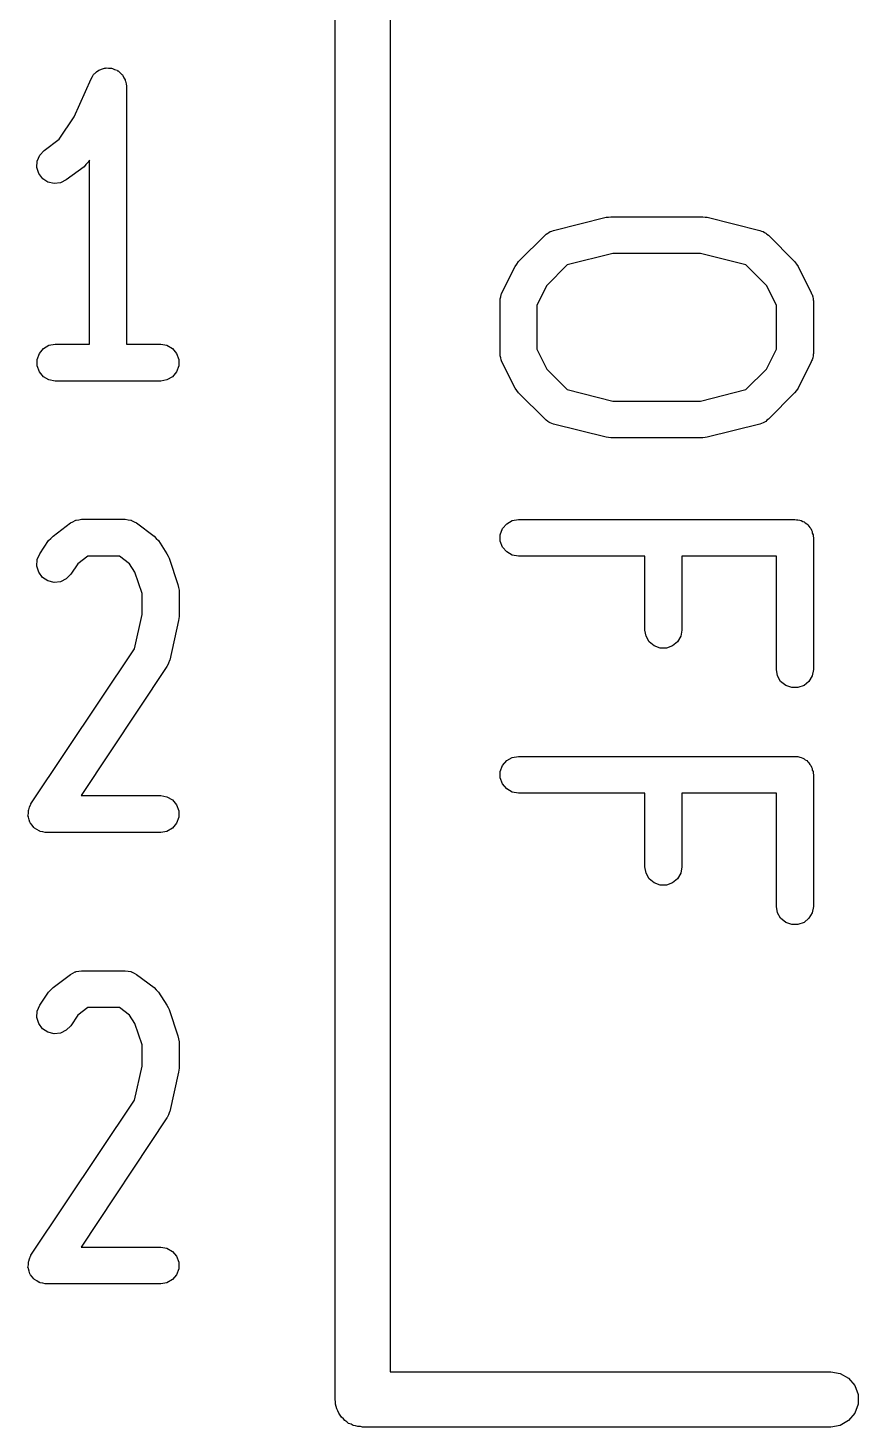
# Model space of a CAD drawing. Extents: x 127.3 to 176.4, y -111.4 to -62.2.
# Drawn here: x 132.95 to 135.202, y -77.545 to -73.749 of the extents above; entities that cross this region are included whole.
import ezdxf

# ---------------------------------------------------------------- set-up
doc = ezdxf.new("R2010")
doc.units = 0
doc.header["$MEASUREMENT"] = 0
doc.layers.add('BLACK', color=7, linetype='CONTINUOUS')

msp = doc.modelspace()

# ---------------------------------------------------------------- linework, layer by layer
at = {"layer": 'Black'}
for p, q in [((133.783, -77.47), (133.783, -72.644)), ((133.933, -72.719), (133.933, -77.395)), ((133.125, -73.8807), (133.128, -73.8746)), ((133.128, -73.8746), (133.13, -73.8735)), ((133.13, -73.8735), (133.131, -73.8721)), ((133.131, -73.8721), (133.136, -73.868)), ((133.136, -73.868), (133.142, -73.8635)), ((133.142, -73.8635), (133.143, -73.8629)), ((133.143, -73.8629), (133.145, -73.8619)), ((133.145, -73.8619), (133.152, -73.8599)), ((133.152, -73.8599), (133.158, -73.8575)), ((133.158, -73.8575), (133.16, -73.8575)), ((133.16, -73.8575), (133.162, -73.8571)), ((133.162, -73.8571), (133.168, -73.8575)), ((133.168, -73.8575), (133.175, -73.8575)), ((133.175, -73.8575), (133.177, -73.8581)), ((133.177, -73.8581), (133.179, -73.8583)), ((133.179, -73.8583), (133.185, -73.8611)), ((133.185, -73.8611), (133.192, -73.8635)), ((133.192, -73.8635), (133.193, -73.8646)), ((133.193, -73.8646), (133.195, -73.8653)), ((133.195, -73.8653), (133.2, -73.8702)), ((133.2, -73.8702), (133.205, -73.8746)), ((133.205, -73.8746), (133.206, -73.8762)), ((133.075, -73.9897), (133.121, -73.8865)), ((133.121, -73.8865), (133.125, -73.8807)), ((133.206, -73.8762), (133.207, -73.8774)), ((133.207, -73.8774), (133.21, -73.8836)), ((133.21, -73.8836), (133.214, -73.8897)), ((133.214, -73.8897), (133.214, -73.8914)), ((133.214, -73.8914), (133.215, -73.893)), ((133.215, -73.893), (133.216, -73.8999)), ((133.216, -73.8999), (133.217, -73.9068)), ((133.217, -73.9068), (133.217, -74.6068)), ((133.035, -74.0505), (133.075, -73.9897)), ((132.994, -74.0811), (133.035, -74.0505)), ((132.975, -74.1097), (132.982, -74.0937)), ((132.982, -74.0937), (132.994, -74.0811)), ((132.974, -74.1271), (132.975, -74.1097)), ((132.979, -74.1437), (132.974, -74.1271)), ((133.102, -74.1254), (133.054, -74.1611)), ((133.107, -74.1192), (133.102, -74.1254)), ((133.113, -74.1131), (133.107, -74.1192)), ((133.117, -74.1076), (133.113, -74.1131)), ((133.117, -74.6068), (133.117, -74.1076)), ((132.99, -74.1576), (132.979, -74.1437)), ((133.004, -74.1671), (132.99, -74.1576)), ((133.021, -74.171), (133.004, -74.1671)), ((133.038, -74.1689), (133.021, -74.171)), ((133.054, -74.1611), (133.038, -74.1689)), ((134.376, -74.2981), (134.519, -74.2623)), ((134.519, -74.2623), (134.525, -74.2619)), ((134.525, -74.2619), (134.531, -74.2609)), ((134.531, -74.2609), (134.781, -74.2609)), ((134.781, -74.2609), (134.787, -74.2619)), ((134.787, -74.2619), (134.793, -74.2623)), ((134.793, -74.2623), (134.936, -74.2981)), ((134.281, -74.3826), (134.353, -74.3112)), ((134.353, -74.3112), (134.356, -74.3085)), ((134.356, -74.3085), (134.36, -74.3051)), ((134.36, -74.3051), (134.363, -74.3035)), ((134.363, -74.3035), (134.367, -74.3013)), ((134.367, -74.3013), (134.371, -74.3)), ((134.371, -74.3), (134.376, -74.2981)), ((134.936, -74.2981), (134.94, -74.3)), ((134.94, -74.3), (134.945, -74.3013)), ((134.945, -74.3013), (134.948, -74.3035)), ((134.948, -74.3035), (134.952, -74.3051)), ((134.952, -74.3051), (134.955, -74.3085)), ((134.955, -74.3085), (134.959, -74.3112)), ((134.959, -74.3112), (135.03, -74.3826)), ((134.537, -74.3609), (134.413, -74.3917)), ((134.775, -74.3609), (134.537, -74.3609)), ((134.898, -74.3917), (134.775, -74.3609)), ((134.236, -74.4671), (134.272, -74.3956)), ((134.272, -74.3956), (134.276, -74.3892)), ((134.276, -74.3892), (134.281, -74.3826)), ((134.413, -74.3917), (134.358, -74.4476)), ((134.954, -74.4476), (134.898, -74.3917)), ((135.03, -74.3826), (135.035, -74.3892)), ((135.035, -74.3892), (135.04, -74.3956)), ((135.04, -74.3956), (135.075, -74.4671)), ((134.231, -74.4837), (134.233, -74.4781)), ((134.233, -74.4781), (134.234, -74.4723)), ((134.234, -74.4723), (134.235, -74.4698)), ((134.235, -74.4698), (134.236, -74.4671)), ((134.358, -74.4476), (134.331, -74.5012)), ((134.981, -74.5012), (134.954, -74.4476)), ((135.075, -74.4671), (135.076, -74.4698)), ((135.076, -74.4698), (135.078, -74.4723)), ((135.078, -74.4723), (135.079, -74.4781)), ((135.079, -74.4781), (135.08, -74.4837)), ((134.231, -74.4866), (134.231, -74.4837)), ((134.231, -74.4894), (134.231, -74.4866)), ((134.231, -74.6323), (134.231, -74.4894)), ((134.331, -74.5012), (134.331, -74.6205)), ((134.981, -74.6205), (134.981, -74.5012)), ((135.08, -74.4837), (135.08, -74.4866)), ((135.08, -74.4866), (135.081, -74.4894)), ((135.081, -74.4894), (135.081, -74.6323)), ((132.975, -74.6481), (132.981, -74.6318)), ((132.981, -74.6318), (132.992, -74.6185)), ((132.992, -74.6185), (133.007, -74.6098)), ((133.007, -74.6098), (133.024, -74.6068)), ((133.024, -74.6068), (133.117, -74.6068)), ((133.217, -74.6068), (133.31, -74.6068)), ((133.31, -74.6068), (133.327, -74.6098)), ((133.327, -74.6098), (133.342, -74.6185)), ((133.342, -74.6185), (133.353, -74.6318)), ((133.353, -74.6318), (133.359, -74.6481)), ((134.231, -74.6351), (134.231, -74.6323)), ((134.231, -74.638), (134.231, -74.6351)), ((134.331, -74.6205), (134.358, -74.6741)), ((134.954, -74.6741), (134.981, -74.6205)), ((135.081, -74.6323), (135.08, -74.6351)), ((135.08, -74.6351), (135.08, -74.638)), ((132.975, -74.6655), (132.975, -74.6481)), ((132.981, -74.6818), (132.975, -74.6655)), ((133.359, -74.6655), (133.353, -74.6818)), ((133.359, -74.6481), (133.359, -74.6655)), ((134.233, -74.6436), (134.231, -74.638)), ((134.234, -74.6494), (134.233, -74.6436)), ((134.235, -74.6519), (134.234, -74.6494)), ((134.236, -74.6546), (134.235, -74.6519)), ((134.272, -74.7261), (134.236, -74.6546)), ((135.075, -74.6546), (135.04, -74.7261)), ((135.076, -74.6519), (135.075, -74.6546)), ((135.078, -74.6494), (135.076, -74.6519)), ((135.079, -74.6436), (135.078, -74.6494)), ((135.08, -74.638), (135.079, -74.6436)), ((132.992, -74.6951), (132.981, -74.6818)), ((133.007, -74.7038), (132.992, -74.6951)), ((133.024, -74.7068), (133.007, -74.7038)), ((133.31, -74.7068), (133.024, -74.7068)), ((133.327, -74.7038), (133.31, -74.7068)), ((133.342, -74.6951), (133.327, -74.7038)), ((133.353, -74.6818), (133.342, -74.6951)), ((134.358, -74.6741), (134.413, -74.73)), ((134.898, -74.73), (134.954, -74.6741)), ((134.276, -74.7325), (134.272, -74.7261)), ((134.281, -74.7391), (134.276, -74.7325)), ((134.353, -74.8105), (134.281, -74.7391)), ((134.413, -74.73), (134.537, -74.7609)), ((134.775, -74.7609), (134.898, -74.73)), ((135.03, -74.7391), (134.959, -74.8105)), ((135.035, -74.7325), (135.03, -74.7391)), ((135.04, -74.7261), (135.035, -74.7325)), ((134.537, -74.7609), (134.775, -74.7609)), ((134.356, -74.8132), (134.353, -74.8105)), ((134.36, -74.8166), (134.356, -74.8132)), ((134.363, -74.8182), (134.36, -74.8166)), ((134.367, -74.8205), (134.363, -74.8182)), ((134.371, -74.8217), (134.367, -74.8205)), ((134.376, -74.8237), (134.371, -74.8217)), ((134.519, -74.8594), (134.376, -74.8237)), ((134.936, -74.8237), (134.793, -74.8594)), ((134.94, -74.8217), (134.936, -74.8237)), ((134.945, -74.8205), (134.94, -74.8217)), ((134.948, -74.8182), (134.945, -74.8205)), ((134.952, -74.8166), (134.948, -74.8182)), ((134.955, -74.8132), (134.952, -74.8166)), ((134.959, -74.8105), (134.955, -74.8132)), ((134.525, -74.8598), (134.519, -74.8594)), ((134.531, -74.8609), (134.525, -74.8598)), ((134.781, -74.8609), (134.531, -74.8609)), ((134.787, -74.8598), (134.781, -74.8609)), ((134.793, -74.8594), (134.787, -74.8598)), ((133.065, -75.0918), (133.072, -75.0885)), ((133.072, -75.0885), (133.078, -75.0848)), ((133.078, -75.0848), (133.08, -75.0846)), ((133.08, -75.0846), (133.081, -75.0839)), ((133.081, -75.0839), (133.088, -75.0831)), ((133.088, -75.0831), (133.095, -75.0818)), ((133.095, -75.0818), (133.214, -75.0818)), ((133.214, -75.0818), (133.222, -75.0831)), ((133.222, -75.0831), (133.229, -75.0839)), ((133.229, -75.0839), (133.23, -75.0846)), ((133.23, -75.0846), (133.231, -75.0848)), ((133.231, -75.0848), (133.238, -75.0885)), ((133.238, -75.0885), (133.244, -75.0918)), ((134.249, -75.094), (134.264, -75.0853)), ((134.264, -75.0853), (134.281, -75.0823)), ((134.281, -75.0823), (135.031, -75.0823)), ((135.031, -75.0823), (135.035, -75.083)), ((135.035, -75.083), (135.039, -75.083)), ((135.039, -75.083), (135.044, -75.0845)), ((135.044, -75.0845), (135.048, -75.0853)), ((135.048, -75.0853), (135.052, -75.0875)), ((135.052, -75.0875), (135.056, -75.089)), ((135.056, -75.089), (135.059, -75.0918)), ((133.012, -75.1337), (133.018, -75.1275)), ((133.018, -75.1275), (133.065, -75.0918)), ((133.244, -75.0918), (133.292, -75.1275)), ((133.292, -75.1275), (133.298, -75.1337)), ((134.231, -75.1236), (134.237, -75.1073)), ((134.231, -75.141), (134.231, -75.1236)), ((134.237, -75.1073), (134.249, -75.094)), ((135.059, -75.0918), (135.063, -75.094)), ((135.063, -75.094), (135.066, -75.0973)), ((135.066, -75.0973), (135.069, -75.1001)), ((135.069, -75.1001), (135.071, -75.1039)), ((135.071, -75.1039), (135.074, -75.1073)), ((135.074, -75.1073), (135.076, -75.1114)), ((135.076, -75.1114), (135.078, -75.1152)), ((135.078, -75.1152), (135.078, -75.1195)), ((135.078, -75.1195), (135.08, -75.1236)), ((135.08, -75.1236), (135.08, -75.128)), ((135.08, -75.128), (135.081, -75.1323)), ((132.982, -75.1755), (133.006, -75.1398)), ((133.006, -75.1398), (133.012, -75.1337)), ((133.298, -75.1337), (133.304, -75.1398)), ((133.304, -75.1398), (133.327, -75.1755)), ((134.237, -75.1573), (134.231, -75.141)), ((134.249, -75.1706), (134.237, -75.1573)), ((135.081, -75.1323), (135.081, -75.4894)), ((132.974, -75.2087), (132.975, -75.1914)), ((132.975, -75.1914), (132.982, -75.1755)), ((133.085, -75.2024), (133.066, -75.2309)), ((133.112, -75.1818), (133.085, -75.2024)), ((133.198, -75.1818), (133.112, -75.1818)), ((133.225, -75.2024), (133.198, -75.1818)), ((133.24, -75.2254), (133.225, -75.2024)), ((133.327, -75.1755), (133.33, -75.1816)), ((133.33, -75.1816), (133.333, -75.1874)), ((133.333, -75.1874), (133.357, -75.2588)), ((134.264, -75.1793), (134.249, -75.1706)), ((134.281, -75.1823), (134.264, -75.1793)), ((134.624, -75.1823), (134.281, -75.1823)), ((134.624, -75.3823), (134.624, -75.1823)), ((134.981, -75.1823), (134.724, -75.1823)), ((134.724, -75.1823), (134.724, -75.3823)), ((134.981, -75.4894), (134.981, -75.1823)), ((132.979, -75.2254), (132.974, -75.2087)), ((132.989, -75.2394), (132.979, -75.2254)), ((133.004, -75.249), (132.989, -75.2394)), ((133.066, -75.2309), (133.054, -75.2435)), ((133.26, -75.2828), (133.24, -75.2254)), ((133.021, -75.2531), (133.004, -75.249)), ((133.038, -75.2512), (133.021, -75.2531)), ((133.054, -75.2435), (133.038, -75.2512)), ((133.357, -75.2588), (133.358, -75.2668)), ((133.358, -75.2668), (133.36, -75.2746)), ((133.36, -75.2746), (133.36, -75.3461)), ((133.26, -75.3406), (133.26, -75.2828)), ((133.239, -75.4332), (133.26, -75.3406)), ((133.359, -75.3515), (133.358, -75.3569)), ((133.36, -75.3461), (133.359, -75.3515)), ((133.358, -75.3569), (133.335, -75.4641)), ((134.627, -75.3994), (134.624, -75.3823)), ((134.724, -75.3823), (134.721, -75.3994)), ((134.635, -75.4144), (134.627, -75.3994)), ((134.649, -75.4256), (134.635, -75.4144)), ((134.665, -75.4315), (134.649, -75.4256)), ((134.682, -75.4315), (134.665, -75.4315)), ((134.699, -75.4256), (134.682, -75.4315)), ((134.712, -75.4144), (134.699, -75.4256)), ((134.721, -75.3994), (134.712, -75.4144)), ((132.958, -75.8541), (133.239, -75.4332)), ((133.334, -75.465), (133.331, -75.4726)), ((133.335, -75.4641), (133.334, -75.4645)), ((133.334, -75.4645), (133.334, -75.465)), ((133.327, -75.4809), (133.094, -75.8318)), ((133.328, -75.4805), (133.327, -75.4809)), ((133.331, -75.4726), (133.328, -75.4801)), ((133.328, -75.4801), (133.328, -75.4805)), ((134.984, -75.5065), (134.981, -75.4894)), ((134.992, -75.5216), (134.984, -75.5065)), ((135.078, -75.5065), (135.069, -75.5216)), ((135.081, -75.4894), (135.078, -75.5065)), ((135.006, -75.5327), (134.992, -75.5216)), ((135.022, -75.5387), (135.006, -75.5327)), ((135.039, -75.5387), (135.022, -75.5387)), ((135.056, -75.5327), (135.039, -75.5387)), ((135.069, -75.5216), (135.056, -75.5327)), ((134.249, -75.7368), (134.264, -75.7282)), ((134.264, -75.7282), (134.281, -75.7251)), ((134.281, -75.7251), (135.031, -75.7251)), ((135.031, -75.7251), (135.035, -75.7259)), ((135.035, -75.7259), (135.039, -75.7259)), ((135.039, -75.7259), (135.044, -75.7274)), ((135.044, -75.7274), (135.048, -75.7282)), ((135.048, -75.7282), (135.052, -75.7303)), ((135.052, -75.7303), (135.056, -75.7318)), ((135.056, -75.7318), (135.059, -75.7347)), ((135.059, -75.7347), (135.063, -75.7368)), ((134.231, -75.7665), (134.237, -75.7501)), ((134.231, -75.7838), (134.231, -75.7665)), ((134.237, -75.7501), (134.249, -75.7368)), ((135.063, -75.7368), (135.066, -75.7402)), ((135.066, -75.7402), (135.069, -75.743)), ((135.069, -75.743), (135.071, -75.7468)), ((135.071, -75.7468), (135.074, -75.7501)), ((135.074, -75.7501), (135.076, -75.7542)), ((135.076, -75.7542), (135.078, -75.758)), ((135.078, -75.758), (135.078, -75.7624)), ((135.078, -75.7624), (135.08, -75.7665)), ((135.08, -75.7665), (135.08, -75.7708)), ((135.08, -75.7708), (135.081, -75.7751)), ((134.237, -75.8001), (134.231, -75.7838)), ((134.249, -75.8134), (134.237, -75.8001)), ((135.081, -75.7751), (135.081, -76.1323)), ((133.094, -75.8318), (133.31, -75.8318)), ((133.31, -75.8318), (133.327, -75.8348)), ((133.327, -75.8348), (133.342, -75.8435)), ((133.342, -75.8435), (133.353, -75.8568)), ((134.264, -75.8221), (134.249, -75.8134)), ((134.281, -75.8251), (134.264, -75.8221)), ((134.624, -75.8251), (134.281, -75.8251)), ((134.624, -76.0251), (134.624, -75.8251)), ((134.981, -75.8251), (134.724, -75.8251)), ((134.724, -75.8251), (134.724, -76.0251)), ((134.981, -76.1323), (134.981, -75.8251)), ((132.95, -75.8873), (132.951, -75.8802)), ((132.951, -75.8888), (132.95, -75.8873)), ((132.951, -75.8716), (132.952, -75.87)), ((132.951, -75.8731), (132.951, -75.8716)), ((132.951, -75.8802), (132.951, -75.8731)), ((132.952, -75.87), (132.954, -75.8634)), ((132.954, -75.8634), (132.957, -75.8568)), ((132.957, -75.8568), (132.958, -75.8555)), ((132.958, -75.8555), (132.958, -75.8541)), ((133.353, -75.8568), (133.359, -75.8731)), ((133.359, -75.8731), (133.359, -75.8905)), ((132.951, -75.8905), (132.951, -75.8888)), ((132.953, -75.8971), (132.951, -75.8905)), ((132.955, -75.9039), (132.953, -75.8971)), ((132.956, -75.9053), (132.955, -75.9039)), ((132.957, -75.9068), (132.956, -75.9053)), ((132.961, -75.9122), (132.957, -75.9068)), ((132.966, -75.9179), (132.961, -75.9122)), ((132.967, -75.9188), (132.966, -75.9179)), ((132.968, -75.9201), (132.967, -75.9188)), ((132.974, -75.9236), (132.968, -75.9201)), ((132.98, -75.9276), (132.974, -75.9236)), ((133.342, -75.9201), (133.327, -75.9288)), ((133.353, -75.9068), (133.342, -75.9201)), ((133.359, -75.8905), (133.353, -75.9068)), ((132.982, -75.928), (132.98, -75.9276)), ((132.983, -75.9288), (132.982, -75.928)), ((132.99, -75.93), (132.983, -75.9288)), ((132.997, -75.9317), (132.99, -75.93)), ((132.998, -75.9315), (132.997, -75.9317)), ((133, -75.9318), (132.998, -75.9315)), ((133.31, -75.9318), (133, -75.9318)), ((133.327, -75.9288), (133.31, -75.9318)), ((134.627, -76.0422), (134.624, -76.0251)), ((134.724, -76.0251), (134.721, -76.0422)), ((134.635, -76.0573), (134.627, -76.0422)), ((134.649, -76.0684), (134.635, -76.0573)), ((134.665, -76.0744), (134.649, -76.0684)), ((134.682, -76.0744), (134.665, -76.0744)), ((134.699, -76.0684), (134.682, -76.0744)), ((134.712, -76.0573), (134.699, -76.0684)), ((134.721, -76.0422), (134.712, -76.0573)), ((134.984, -76.1494), (134.981, -76.1323)), ((134.992, -76.1644), (134.984, -76.1494)), ((135.078, -76.1494), (135.069, -76.1644)), ((135.081, -76.1323), (135.078, -76.1494)), ((135.006, -76.1756), (134.992, -76.1644)), ((135.022, -76.1815), (135.006, -76.1756)), ((135.039, -76.1815), (135.022, -76.1815)), ((135.056, -76.1756), (135.039, -76.1815)), ((135.069, -76.1644), (135.056, -76.1756)), ((133.018, -76.3525), (133.065, -76.3168)), ((133.065, -76.3168), (133.072, -76.3135)), ((133.072, -76.3135), (133.078, -76.3098)), ((133.078, -76.3098), (133.08, -76.3096)), ((133.08, -76.3096), (133.081, -76.3089)), ((133.081, -76.3089), (133.088, -76.3081)), ((133.088, -76.3081), (133.095, -76.3068)), ((133.095, -76.3068), (133.214, -76.3068)), ((133.214, -76.3068), (133.222, -76.3081)), ((133.222, -76.3081), (133.229, -76.3089)), ((133.229, -76.3089), (133.23, -76.3096)), ((133.23, -76.3096), (133.231, -76.3098)), ((133.231, -76.3098), (133.238, -76.3135)), ((133.238, -76.3135), (133.244, -76.3168)), ((133.244, -76.3168), (133.292, -76.3525)), ((132.982, -76.4005), (133.006, -76.3648)), ((133.006, -76.3648), (133.012, -76.3587)), ((133.012, -76.3587), (133.018, -76.3525)), ((133.292, -76.3525), (133.298, -76.3587)), ((133.298, -76.3587), (133.304, -76.3648)), ((133.304, -76.3648), (133.327, -76.4005)), ((132.974, -76.4337), (132.975, -76.4164)), ((132.975, -76.4164), (132.982, -76.4005)), ((133.112, -76.4068), (133.085, -76.4274)), ((133.198, -76.4068), (133.112, -76.4068)), ((133.225, -76.4274), (133.198, -76.4068)), ((133.327, -76.4005), (133.33, -76.4066)), ((133.33, -76.4066), (133.333, -76.4124)), ((133.333, -76.4124), (133.357, -76.4838)), ((132.979, -76.4504), (132.974, -76.4337)), ((132.989, -76.4644), (132.979, -76.4504)), ((133.066, -76.456), (133.054, -76.4685)), ((133.085, -76.4274), (133.066, -76.456)), ((133.24, -76.4504), (133.225, -76.4274)), ((133.26, -76.5078), (133.24, -76.4504)), ((133.004, -76.474), (132.989, -76.4644)), ((133.021, -76.4781), (133.004, -76.474)), ((133.038, -76.4762), (133.021, -76.4781)), ((133.054, -76.4685), (133.038, -76.4762)), ((133.357, -76.4838), (133.358, -76.4918)), ((133.358, -76.4918), (133.36, -76.4996)), ((133.26, -76.5656), (133.26, -76.5078)), ((133.36, -76.4996), (133.36, -76.5711)), ((133.239, -76.6582), (133.26, -76.5656)), ((133.36, -76.5711), (133.359, -76.5765)), ((133.358, -76.5819), (133.335, -76.6891)), ((133.359, -76.5765), (133.358, -76.5819)), ((132.958, -77.0791), (133.239, -76.6582)), ((133.327, -76.7059), (133.094, -77.0568)), ((133.328, -76.7055), (133.327, -76.7059)), ((133.331, -76.6976), (133.328, -76.7051)), ((133.328, -76.7051), (133.328, -76.7055)), ((133.334, -76.69), (133.331, -76.6976)), ((133.335, -76.6891), (133.334, -76.6895)), ((133.334, -76.6895), (133.334, -76.69)), ((133.094, -77.0568), (133.31, -77.0568)), ((133.31, -77.0568), (133.327, -77.0598)), ((133.327, -77.0598), (133.342, -77.0685)), ((132.951, -77.0966), (132.952, -77.095)), ((132.951, -77.0981), (132.951, -77.0966)), ((132.951, -77.1052), (132.951, -77.0981)), ((132.952, -77.095), (132.954, -77.0884)), ((132.954, -77.0884), (132.957, -77.0818)), ((132.957, -77.0818), (132.958, -77.0805)), ((132.958, -77.0805), (132.958, -77.0791)), ((133.342, -77.0685), (133.353, -77.0818)), ((133.353, -77.0818), (133.359, -77.0981)), ((133.359, -77.0981), (133.359, -77.1155)), ((132.95, -77.1123), (132.951, -77.1052)), ((132.951, -77.1138), (132.95, -77.1123)), ((132.951, -77.1155), (132.951, -77.1138)), ((132.953, -77.1221), (132.951, -77.1155)), ((132.955, -77.1289), (132.953, -77.1221)), ((132.956, -77.1303), (132.955, -77.1289)), ((132.957, -77.1318), (132.956, -77.1303)), ((132.961, -77.1372), (132.957, -77.1318)), ((132.966, -77.1429), (132.961, -77.1372)), ((133.353, -77.1318), (133.342, -77.1451)), ((133.359, -77.1155), (133.353, -77.1318)), ((132.967, -77.1438), (132.966, -77.1429)), ((132.968, -77.1451), (132.967, -77.1438)), ((132.974, -77.1486), (132.968, -77.1451)), ((132.98, -77.1526), (132.974, -77.1486)), ((132.982, -77.153), (132.98, -77.1526)), ((132.983, -77.1538), (132.982, -77.153)), ((132.99, -77.155), (132.983, -77.1538)), ((132.997, -77.1567), (132.99, -77.155)), ((132.998, -77.1565), (132.997, -77.1567)), ((133, -77.1568), (132.998, -77.1565)), ((133.31, -77.1568), (133, -77.1568)), ((133.327, -77.1538), (133.31, -77.1568)), ((133.342, -77.1451), (133.327, -77.1538)), ((133.933, -77.395), (135.128, -77.395)), ((135.128, -77.395), (135.154, -77.3995)), ((135.154, -77.3995), (135.176, -77.4125)), ((135.176, -77.4125), (135.193, -77.4325)), ((135.193, -77.4325), (135.202, -77.457)), ((133.784, -77.4765), (133.783, -77.47)), ((133.784, -77.483), (133.784, -77.4765)), ((135.202, -77.457), (135.202, -77.483)), ((133.786, -77.4892), (133.784, -77.483)), ((133.788, -77.4957), (133.786, -77.4892)), ((133.791, -77.5013), (133.788, -77.4957)), ((133.793, -77.5075), (133.791, -77.5013)), ((133.797, -77.5125), (133.793, -77.5075)), ((133.801, -77.5182), (133.797, -77.5125)), ((133.806, -77.5224), (133.801, -77.5182)), ((135.193, -77.5075), (135.176, -77.5275)), ((135.202, -77.483), (135.193, -77.5075)), ((133.81, -77.5275), (133.806, -77.5224)), ((133.815, -77.5307), (133.81, -77.5275)), ((133.82, -77.535), (133.815, -77.5307)), ((133.827, -77.5372), (133.82, -77.535)), ((133.832, -77.5405), (133.827, -77.5372)), ((133.839, -77.5416), (133.832, -77.5405)), ((133.845, -77.5439), (133.839, -77.5416)), ((133.852, -77.5439), (133.845, -77.5439)), ((133.858, -77.545), (133.852, -77.5439)), ((135.128, -77.545), (133.858, -77.545)), ((135.154, -77.5405), (135.128, -77.545)), ((135.176, -77.5275), (135.154, -77.5405))]:
    msp.add_line(p, q, dxfattribs=at)

doc.saveas('drawing.dxf')
